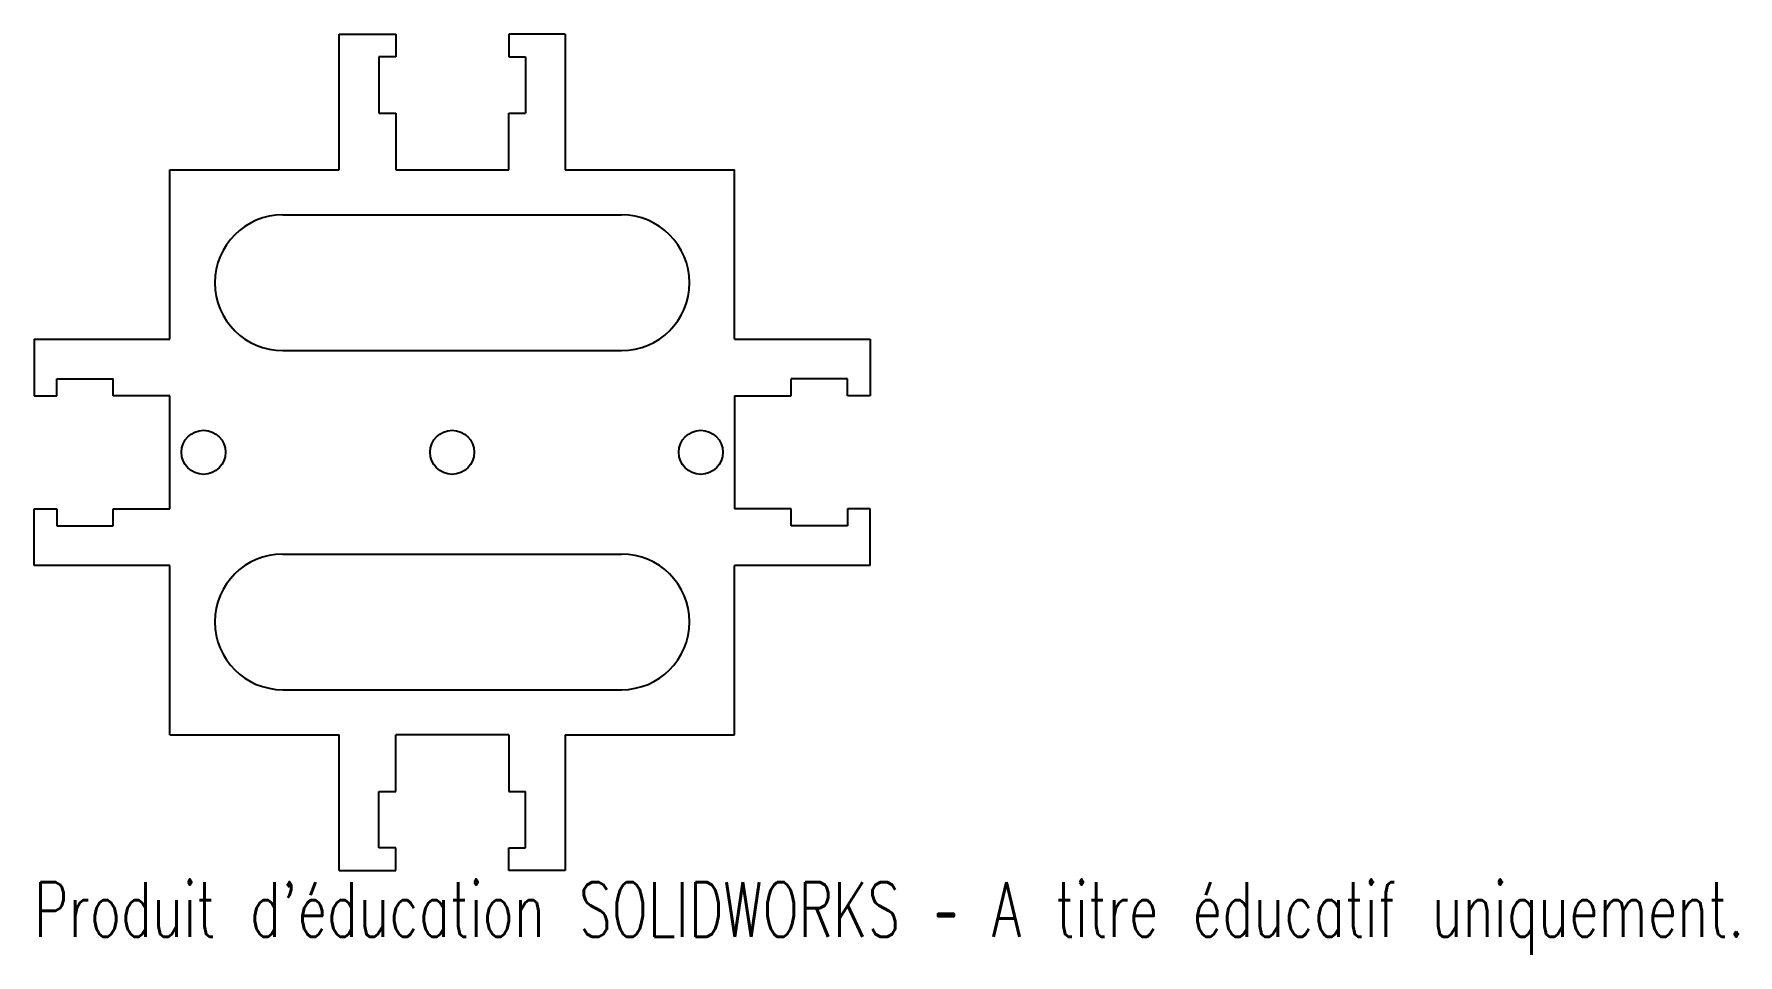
# Model space of a CAD drawing. Header units: millimetres. Extents: x -37 to 114, y -44 to 37.
import ezdxf

# ---------------------------------------------------------------- set-up
doc = ezdxf.new("R2010")
doc.units = ezdxf.units.MM
doc.styles.add('SLDTEXTSTYLE0', font='TXT', dxfattribs={"width": 0.7, "bigfont": 'bigfont'})

msp = doc.modelspace()

# ---------------------------------------------------------------- linework, layer by layer
at = {"color": 7, "linetype": 'Continuous', "lineweight": 25}
for p, q in [((-10, 37), (-5, 37)), ((-10, 25), (-10, 37)), ((-5, 37), (-5, 35)), ((10, 37), (5, 37)), ((5, 37), (5, 35)), ((10, 37), (10, 25)), ((-6.5, 35), (-6.5, 30)), ((-5, 35), (-6.5, 35)), ((5, 35), (6.5, 35)), ((6.5, 35), (6.5, 30)), ((-6.5, 30), (-5, 30)), ((-5, 30), (-5, 25)), ((5, 30), (6.5, 30)), ((5, 25), (5, 30)), ((-25, 25), (-10, 25)), ((-25, 10), (-25, 25)), ((-5, 25), (5, 25)), ((10, 25), (25, 25)), ((25, 10), (25, 25)), ((-15, 21), (15, 21)), ((-37, 10), (-25, 10)), ((-37, 10), (-37, 5)), ((25, 10), (37, 10)), ((37, 10), (37, 5)), ((-15, 9), (15, 9)), ((-35, 5), (-35, 6.5)), ((-35, 6.5), (-30, 6.5)), ((-30, 5), (-30, 6.5)), ((30, 5), (30, 6.5)), ((35, 6.5), (30, 6.5)), ((35, 5), (35, 6.5)), ((-37, 5), (-35, 5)), ((-25, 5), (-30, 5)), ((-25, -5), (-25, 5)), ((25, 5), (25, -5)), ((25, 5), (30, 5)), ((37, 5), (35, 5)), ((-37, -5), (-35, -5)), ((-37, -10), (-37, -5)), ((-35, -5), (-35, -6.5)), ((-30, -5), (-25, -5)), ((-30, -6.5), (-30, -5)), ((30, -5), (25, -5)), ((30, -6.5), (30, -5)), ((37, -5), (35, -5)), ((35, -5), (35, -6.5)), ((37, -10), (37, -5)), ((-35, -6.5), (-30, -6.5)), ((35, -6.5), (30, -6.5)), ((-15, -9), (15, -9)), ((-25, -10), (-37, -10)), ((-25, -25), (-25, -10)), ((25, -25), (25, -10)), ((37, -10), (25, -10)), ((-15, -21), (15, -21)), ((-25, -25), (-10, -25)), ((-10, -37), (-10, -25)), ((-5, -30), (-5, -25)), ((5, -25), (-5, -25)), ((5, -25), (5, -30)), ((10, -25), (10, -37)), ((10, -25), (25, -25)), ((-6.5, -35), (-6.5, -30)), ((-6.5, -30), (-5, -30)), ((5, -30), (6.5, -30)), ((6.5, -35), (6.5, -30)), ((-5, -35), (-6.5, -35)), ((-5, -37), (-5, -35)), ((5, -35), (6.5, -35)), ((5, -37), (5, -35)), ((-10, -37), (-5, -37)), ((10, -37), (5, -37))]:
    msp.add_line(p, q, dxfattribs=at)
for centre in [(-22, 0), (0, 0), (22, 0)]:
    msp.add_circle(centre, 1.95, dxfattribs=at)
for centre, start, end in [((-15, 15), 90, 270), ((15, 15), 270, 90), ((-15, -15), 90, 270), ((15, -15), 270, 90)]:
    msp.add_arc(centre, 6, start, end, dxfattribs=at)

# ---------------------------------------------------------------- texts
at = {"color": 7, "linetype": 'Continuous', "insert": (-37, -38.02), "char_height": 4.8336, "attachment_point": 1, "style": 'SLDTEXTSTYLE0'}
msp.add_mtext("Produit d'éducation SOLIDWORKS – A titre éducatif uniquement.", dxfattribs=at)

doc.saveas('drawing.dxf')
